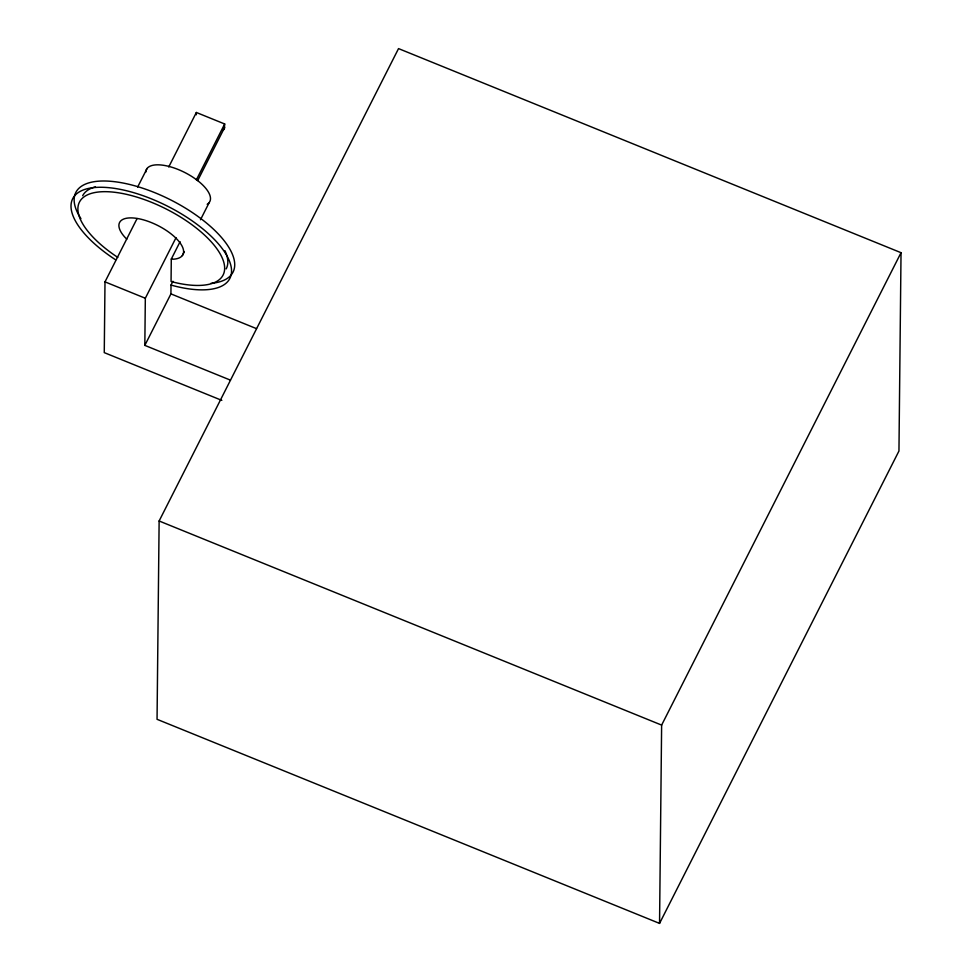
<?xml version="1.0" encoding="UTF-8"?>
<svg xmlns="http://www.w3.org/2000/svg" width="972" height="972" viewBox="0 0 972 972"><rect width="100%" height="100%" fill="white"/><g stroke="black" fill="none" stroke-linecap="round" stroke-linejoin="round"><path stroke-width="1.46" d="M137.064 218.591L105 281.868L104.259 352.629L221.823 400.379M230.449 380.149L144.828 345.376L145.326 298.246L176.029 237.666M159.129 520.992L157.051 719.304L659.551 923.4L898.954 451.008L901.032 252.696L398.532 48.6L159.129 520.992L661.628 725.1L659.551 923.4M144.828 345.376L170.926 293.884L171.023 285.027L172.919 281.273M180.099 241.688L171.291 259.074L171.06 281.382L173.769 282.232A80.542 33.109 26.9 0 0 212.904 243.717A80.542 33.109 26.9 0 0 96.836 192.213A80.542 33.109 26.9 0 0 117.794 257.398M196.332 114.781L196.356 112.473L224.678 123.979L224.386 128.814A15.625 6.427 26.9 0 1 223.123 130.041M137.647 187.061L147.064 168.496M168.739 166.977L196.356 112.473M196.393 179.808L224.678 123.979M197.693 180.622L224.641 127.441M182.347 255.563L184.364 251.59M200.499 219.745L209.235 202.504M661.628 725.1L901.032 252.696M171.291 259.074L173.672 259.172A35.514 14.604 26.9 0 0 174.984 237.241A35.514 14.604 26.9 0 0 129.665 217.91A35.514 14.604 26.9 0 0 126.785 239.173M171.023 285.027L171.643 285.246A88.124 36.231 26.9 0 0 220.061 245.831A88.124 36.231 26.9 0 0 92.194 187.79A88.124 36.231 26.9 0 0 115.668 259.84M170.926 293.884L256.547 328.658M105 281.868L145.326 298.246M82.681 195.7A80.542 33.109 26.9 0 1 95.45 186.855M224.982 250.74A80.542 33.109 26.9 0 1 226.184 268.892M80.919 218.615A88.124 36.231 26.9 0 1 113.432 181.557A88.124 36.231 26.9 0 1 217.959 233.608A88.124 36.231 26.9 0 1 210.912 283.35M145.788 172.117A35.514 14.604 26.9 0 1 185.786 173.016A35.514 14.604 26.9 0 1 207.194 204.29"/></g></svg>
